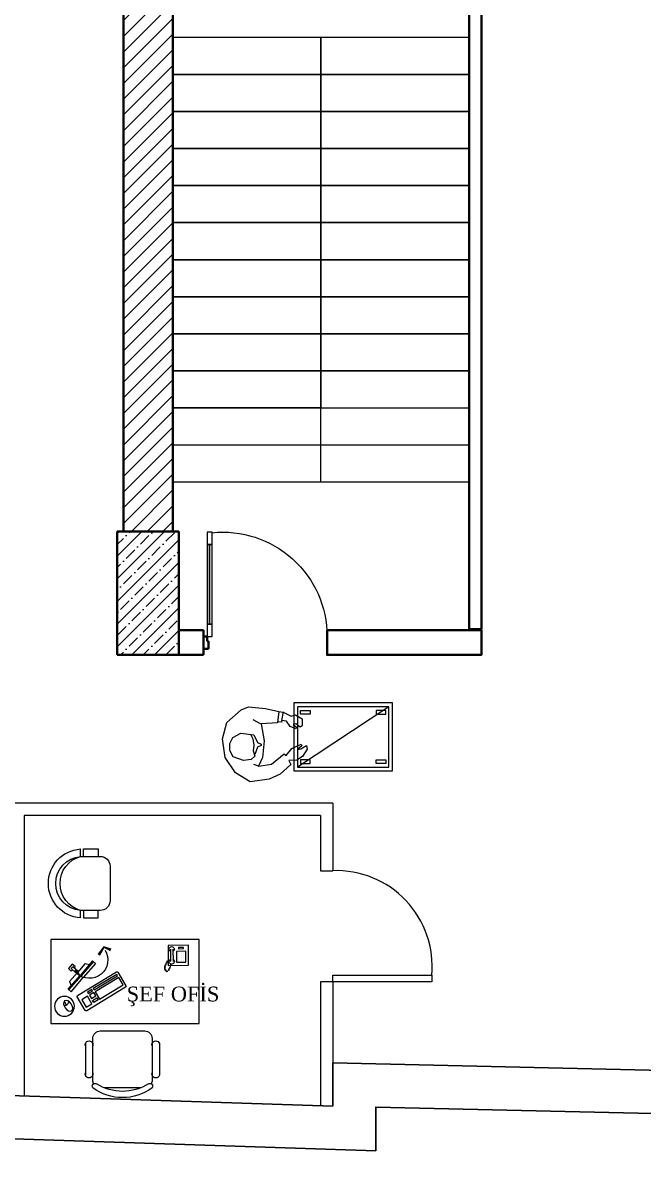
# Model space of a CAD drawing. Header units: millimetres. Extents: x 1531071 to 1560283, y -701792 to -691067.
# Drawn here: x 1554146 to 1554648, y -700632 to -699708 of the extents above; entities that cross this region are included whole.
import ezdxf

# ---------------------------------------------------------------- set-up
doc = ezdxf.new("R2010")
doc.units = ezdxf.units.MM
doc.header["$LTSCALE"] = 20
doc.header["$MEASUREMENT"] = 0
for name, color, linetype, lineweight in [('0 CE EQUP', 7, 'Continuous', 18), ('0_Ном._пера__5', 5, 'Continuous', 0), ('wall ext', 30, 'Continuous', 30)]:
    doc.layers.add(name, color=color, linetype=linetype, lineweight=lineweight)
for name, color, linetype in [('Kıtc-002 Çizgi', 7, 'Continuous'), ('Kıtc-036 Extra', 3, 'Continuous'), ('Kıtc-039 İnsan', 32, 'Continuous')]:
    doc.layers.add(name, color=color, linetype=linetype)
for name, color, linetype, lineweight, true_color in [('Двери ArchiCAD_Ном._пера__23', 7, 'Continuous', 40, 0xff6600), ('Двери ArchiCAD_Ном._пера__3', 7, 'Continuous', 20, 0xff6600), ('Двери ArchiCAD_Ном._пера__47', 7, 'Continuous', 25, 0x373737), ('Конструктив - Колонны_Ном._пера__202', 7, 'Continuous', 0, 0x38637a), ('Конструктив - Колонны_Ном._пера__28', 7, 'Continuous', 40, 0xffe4e1), ('Конструктив - Перегородки_Ном._пера__47', 7, 'Continuous', 25, 0x373737)]:
    doc.layers.add(name, color=color, linetype=linetype, lineweight=lineweight, true_color=true_color)
doc.styles.add('Times New  Roman', font='times.ttf')

# ---------------------------------------------------------------- blocks, each defined once
blk = doc.blocks.new('wrrwerw')
at = {"layer": 'wall ext', "color": 0, "lineweight": -3, "ltscale": 0.5}
for points in [[(1482471, -827924.3), (1482471, -827824.3)], [(1483431, -827824.3), (1483471, -827824.3), (1483471, -827824.3), (1483471, -827924.3), (1483403, -827924.3)], [(1483431, -827824.3), (1483471, -827824.3), (1483471, -827924.3), (1483403, -827924.3)]]:
    blk.add_lwpolyline(points, dxfattribs=at)
at = {"layer": 'Двери ArchiCAD_Ном._пера__23', "linetype": 'Continuous'}
for p, q in [((1483431, -827884.3), (1483431, -827824.3)), ((1483431, -827824.3), (1483471, -827824.3)), ((1483471, -827824.3), (1483471, -827924.3)), ((1483443, -827884.3), (1483431, -827884.3)), ((1483443, -827924.3), (1483443, -827884.3)), ((1483471, -827924.3), (1483443, -827924.3))]:
    blk.add_line(p, q, dxfattribs=at)
at = {"layer": 'Двери ArchiCAD_Ном._пера__3', "linetype": 'Continuous'}
for p, q in [((1483403, -827924.3), (1483403, -828024.3)), ((1483443, -827924.3), (1483403, -827924.3)), ((1483443, -828024.3), (1483443, -827924.3)), ((1483403, -828024.3), (1483403, -828668.3)), ((1483423, -828024.3), (1483403, -828024.3)), ((1483403, -828024.3), (1483443, -828024.3)), ((1483423, -828024.3), (1483423, -828668.3)), ((1483443, -828024.3), (1483423, -828024.3)), ((1483423, -828668.3), (1483423, -828024.3)), ((1483423, -828668.3), (1483423, -828024.3)), ((1483443, -828668.3), (1483443, -828024.3)), ((1483403, -828668.3), (1483423, -828668.3)), ((1483443, -828668.3), (1483403, -828668.3)), ((1483403, -828668.3), (1483403, -828768.3)), ((1483423, -828668.3), (1483443, -828668.3)), ((1483443, -828768.3), (1483443, -828668.3)), ((1483403, -828768.3), (1483443, -828768.3))]:
    blk.add_line(p, q, dxfattribs=at)
at = {"layer": 'Двери ArchiCAD_Ном._пера__3', "linetype": 'Continuous', "extrusion": (0, 0, -1)}
blk.add_ellipse((1483315, -827924.3), major_axis=(596.8, 596.8), ratio=1, start_param=2.252304, end_param=3.926991, dxfattribs=at)
at = {"layer": 'Двери ArchiCAD_Ном._пера__47', "linetype": 'Continuous'}
blk.add_line((1483471, -827924.3), (1483471, -827824.3), dxfattribs=at)
blk = doc.blocks.new('A$C160F23A3')
at = {"layer": 'Kıtc-036 Extra'}
blk.add_hatch(color=256, dxfattribs=at).paths.add_polyline_path([(82.81, 71.92), (80.32, 76.71), (86.54, 80.25), (85.09, 82.22), (78.66, 77.24), (80.64, 70.95)])
for p, q in [((73.39, 120), (141.39, 120)), ((73.39, 0), (73.39, 120)), ((141.39, 120), (141.39, 0)), ((93.26, 102.64), (96.88, 105.79)), ((95.26, 100.34), (93.26, 102.64)), ((96.92, 103.61), (95.41, 102.3)), ((99.26, 97.89), (95.41, 102.3)), ((98.88, 103.49), (96.88, 105.79)), ((100.76, 99.19), (96.92, 103.61)), ((98.88, 103.49), (97.82, 102.57)), ((107.25, 104.84), (100.01, 98.54)), ((113.58, 106.1), (102.11, 96.13)), ((114.1, 105.5), (102.63, 95.52)), ((115.68, 103.69), (104.21, 93.71)), ((107.25, 104.84), (110.56, 103.47)), ((115.68, 103.69), (113.58, 106.1)), ((123.37, 109.23), (126.65, 107.42)), ((6.02, 96.04), (0, 96.04)), ((6.02, 93.64), (0, 93.64)), ((0, 93.64), (0, 81.64)), ((6.02, 96.04), (6.02, 80.04)), ((49.84, 80.04), (49.84, 96.04)), ((55.86, 96.04), (49.84, 96.04)), ((49.84, 93.64), (55.86, 93.64)), ((55.86, 93.64), (55.86, 81.64)), ((90.64, 86.15), (102.11, 96.13)), ((91.16, 85.55), (102.63, 95.52)), ((92.74, 83.74), (104.21, 93.71)), ((92.76, 92.24), (100.01, 98.54)), ((95.26, 100.34), (96.32, 101.26)), ((98.2, 100.62), (101.56, 96.76)), ((118.63, 98.42), (99.63, 66.91)), ((130.69, 92.09), (119.73, 98.7)), ((92.74, 83.74), (90.64, 86.15)), ((92.76, 92.24), (93.66, 88.78)), ((111.96, 59.47), (130.96, 90.99)), ((187.39, 86), (153.39, 86)), ((157.64, 92.08), (183.14, 92.08)), ((0, 81.64), (6.02, 81.64)), ((55.86, 81.64), (49.84, 81.64)), ((147.39, 80), (147.39, 44)), ((193.39, 47.12), (193.39, 76.88)), ((14.02, 72.04), (41.84, 72.04)), ((99.9, 65.81), (110.86, 59.2)), ((153.39, 38), (187.39, 38)), ((93.85, 26.68), (94.26, 27.88)), ((94.65, 27.07), (95.06, 28.27)), ((95.45, 27.06), (95.86, 28.26)), ((96.25, 27.06), (96.66, 28.25)), ((97.05, 27.05), (97.46, 28.25)), ((97.85, 26.64), (98.26, 27.84)), ((157.64, 32), (183.14, 32)), ((77.92, 8.62), (78.07, 25.03)), ((78.07, 25.03), (94.28, 24.88)), ((81.16, 21.17), (91.16, 21.07)), ((81.18, 23.17), (91.18, 23.07)), ((90.63, 25.11), (91.04, 26.31)), ((91.44, 25.5), (91.85, 26.7)), ((92.24, 25.89), (92.65, 27.09)), ((93.04, 26.29), (93.46, 27.48)), ((93.13, 22.76), (95.42, 23.46)), ((94.28, 24.88), (94.12, 8.47)), ((95.81, 23.06), (96.22, 24.26)), ((96.62, 23.45), (97.03, 24.65)), ((97.42, 23.85), (97.83, 25.04)), ((98.22, 24.24), (98.64, 25.43)), ((98.64, 26.23), (99.05, 27.43)), ((99.2, 25.29), (99.62, 26.48)), ((79.78, 12.6), (79.82, 16.66)), ((80.72, 12.59), (79.78, 12.6)), ((79.82, 16.66), (80.75, 16.65)), ((80.75, 16.65), (80.72, 12.59)), ((82.89, 10.7), (82.96, 18.2)), ((91.64, 10.61), (82.89, 10.7)), ((82.96, 18.2), (91.71, 18.11)), ((84.47, 12.56), (84.47, 12.56)), ((84.48, 14.43), (84.48, 14.43)), ((84.5, 16.31), (84.5, 16.31)), ((86.34, 12.54), (86.34, 12.54)), ((86.36, 14.41), (86.36, 14.41)), ((86.38, 16.29), (86.38, 16.29)), ((88.22, 12.52), (88.22, 12.52)), ((88.23, 14.4), (88.23, 14.4)), ((88.25, 16.27), (88.25, 16.27)), ((90.09, 12.5), (90.09, 12.5)), ((90.11, 14.38), (90.11, 14.38)), ((90.13, 16.25), (90.13, 16.25)), ((91.71, 18.11), (91.64, 10.61)), ((94.12, 8.47), (77.92, 8.62)), ((141.39, 0), (73.39, 0))]:
    blk.add_line(p, q, dxfattribs=at)
for points in [[(119.32, 90.3), (122.13, 94.97), (128.11, 91.36), (125.3, 86.7)], [(101.61, 66.55), (113.12, 85.65), (114.18, 85.02), (102.66, 65.91)], [(104.1, 65.05), (115.61, 84.15), (121.59, 80.55), (110.07, 61.45)], [(113.81, 86.81), (115.94, 90.33), (117, 89.7), (114.87, 86.17)], [(116.3, 85.3), (118.43, 88.83), (121.11, 87.22), (118.99, 83.69)], [(122.28, 81.7), (124.41, 85.23), (122.63, 86.3), (120.5, 82.77)]]:
    blk.add_lwpolyline(points, close=True, dxfattribs=at)
for centre, radius in [((127.43, 109), 8.03), ((100.01, 98.54), 0.996), ((100.01, 98.54), 0.996)]:
    blk.add_circle(centre, radius, dxfattribs=at)
for centre, radius, start, end in [((123.54, 109.27), 3.59, 266.61441, 0.73912), ((89.72, 88.93), 15.05, 238.86091, 42.27435), ((119.31, 98.01), 0.8, 58.92049, 148.92049), ((130.27, 91.4), 0.8, 328.92049, 58.92049), ((153.39, 80), 6, 90, 180), ((158.51, 89.08), 3.12, 73.7398, 286.2602), ((182.26, 89.08), 3.12, 253.7398, 106.2602), ((187.39, 80), 6, 62.41556, 90), ((192.08, 84.24), 2.19, 53.30994, 212.02741), ((161.39, 62), 40, 323.1301, 36.8699), ((157.04, 62), 39.28, 327.57575, 32.42425), ((100.31, 66.49), 0.8, 148.92049, 238.92049), ((111.28, 59.89), 0.8, 238.92049, 328.92049), ((153.39, 44), 6, 180, 270), ((158.51, 35), 3.12, 73.7398, 286.2602), ((182.26, 35), 3.12, 253.7398, 106.2602), ((187.39, 44), 6, 270, 297.58444), ((192.08, 39.76), 2.19, 147.97259, 306.69006), ((81.17, 22.17), 2.1, 27.95177, 330.96884), ((91.17, 22.07), 2.1, 207.95177, 150.96884)]:
    blk.add_arc(centre, radius, start, end, dxfattribs=at)
for centre, major_axis, start_param, end_param in [((27.93, 94.04), (-28, 0), 3.213085, 6.211698), ((27.93, 94.04), (-22, 0), 3.23263, 6.192153), ((27.93, 89.83), (-22.77, 0), 3.41782, 6.006959), ((14.02, 80.04), (8, 0), 3.141592, 4.712388), ((41.84, 80.04), (8, 0), 4.712388, 6.283185)]:
    blk.add_ellipse(centre, major_axis=major_axis, ratio=1, start_param=start_param, end_param=end_param, dxfattribs=at)
blk.add_ellipse((127.06, 106.03), major_axis=(-4.06, 2.82), ratio=0.59781, dxfattribs=at)
blk = doc.blocks.new('A$C580B273A')
at = {"layer": 'Kıtc-039 İnsan', "linetype": 'ByBlock'}
blk.add_line((3, 3), (77, 52), dxfattribs=at)
at = {"layer": 'Kıtc-039 İnsan', "linetype": 'ByBlock', "elevation": 0}
blk.add_lwpolyline([(106.33, 16.93), (104.11, 30.67), (105.36, 44.13), (108.55, 51.06), (98.18, 49.41), (87.72, 41.19), (86.28, 42.43), (81.5, 36.95), (74, 33.31), (73.42, 34.75), (77.04, 37.67), (74.23, 36.99), (69.68, 34.29), (69.13, 37.47), (72.87, 43.4), (77.44, 46.17), (84.11, 46.66), (82.42, 49.88), (91.06, 57.52), (99.89, 61.74), (115.27, 63.94), (127.25, 56.67), (135.53, 44.01), (137.8, 29.14), (134.26, 15.8), (122.5, 5.45), (116.72, 3.13), (102.79, 4.49), (92.02, 6.85), (88.49, 7.36), (82.26, 10.6), (78.68, 9.5), (73.09, 12.9), (73.28, 18.61), (74.83, 19.67), (78.24, 16.87), (80.59, 17.45), (77.77, 19.71), (78.37, 20.99), (82.95, 18.93), (86.02, 14.69), (89.76, 14.24), (89.87, 15.63), (93.13, 15.29), (93.19, 15.99)], close=True, dxfattribs=at)
at = {"layer": 'Kıtc-039 İnsan', "linetype": 'ByBlock'}
for points in [[(0, 0), (80, 0), (80, 55), (0, 55)], [(3, 3), (77, 3), (77, 52), (3, 52)], [(5.5, 48.92), (13.24, 48.92), (13.24, 45.93), (5.5, 45.93)], [(74.5, 48.92), (66.76, 48.92), (66.76, 45.93), (74.5, 45.93)], [(5.5, 6.08), (13.24, 6.08), (13.24, 9.07), (5.5, 9.07)], [(74.5, 6.08), (66.76, 6.08), (66.76, 9.07), (74.5, 9.07)]]:
    blk.add_lwpolyline(points, close=True, dxfattribs=at)
at = {"layer": 'Kıtc-039 İnsan', "linetype": 'ByBlock', "elevation": 0}
for points in [[(114.84, 25.81), (113.1, 29.02), (112.29, 34.25), (112.79, 38.62), (111.6, 43.04), (114.63, 45.83), (120.81, 46.6), (129, 43.63), (131.72, 38.6), (131.8, 32.87), (129.45, 27.99), (122.9, 24.37), (112.31, 25.76), (109.34, 31.95), (106.33, 33.28), (106.47, 34.49), (109.44, 35.67), (111.54, 41.75)], [(108.55, 51.06), (112.5, 49.78)], [(89.76, 14.24), (88.33, 7.09)], [(92.86, 15.45), (91.96, 7.07)], [(106.49, 17.19), (112.86, 13.56)]]:
    blk.add_lwpolyline(points, dxfattribs=at)

msp = doc.modelspace()

# ---------------------------------------------------------------- hatches: boundary and pattern name
at = {"layer": 'Конструктив - Колонны_Ном._пера__202', "linetype": 'Continuous'}
h = msp.add_hatch(dxfattribs=at)
h.set_pattern_fill('БЛОКИ_ЭФФЕКТИВНЫЕ', color=1, scale=0.1, style=0, pattern_type=2)
h.set_pattern_definition([(45, (1545623.123, -706312.456), (-6.363961, 6.363961), [])])
h.paths.add_polyline_path([(1554227.21, -699680.21), (1554227.21, -700120.21), (1554267.21, -700120.21), (1554267.21, -699680.21)])
h = msp.add_hatch(dxfattribs=at)
h.set_pattern_fill('ЖЕЛЕЗОБЕТОН__ГОСТ_', color=1, scale=0.1, style=0, pattern_type=2)
h.set_pattern_definition([(45, (1545623.123, -706312.456), (-9.192388, 9.192388), []), (45, (1545618.527, -706307.86), (-9.192388, 9.192388), [9.75, -3.25, 0, -3.25])])
h.paths.add_polyline_path([(1554222.21, -700220.21), (1554272.21, -700220.21), (1554272.21, -700120.21), (1554222.21, -700120.21)])

# ---------------------------------------------------------------- linework, layer by layer
at = {"ltscale": 0.5}
msp.add_lwpolyline([(1554272.21, -700220.21), (1554262.21, -700220.21)], dxfattribs=at)
at = {"color": 0, "lineweight": 30, "ltscale": 0.5, "flags": 128}
for points in [[(1554396.79, -700550.65), (1554396.79, -700585.65)], [(1554699.71, -700557.61), (1554396.79, -700550.65)], [(1554396.79, -700585.65), (1553627.21, -700560.21)], [(1554431.79, -700621.83), (1554431.79, -700586.2)], [(1557607.21, -700631.84), (1555741.46, -700616.54), (1554431.79, -700586.46)], [(1553592.21, -700594.07), (1554431.79, -700621.83)]]:
    msp.add_lwpolyline(points, dxfattribs=at)
at = {"layer": '0 CE EQUP', "color": 0, "lineweight": -3, "ltscale": 0.5}
for points in [[(1554396.79, -700340.21), (1554146.79, -700340.21), (1554136.79, -700340.21), (1554136.79, -700547.05)], [(1554396.79, -700340.21), (1554396.79, -700340.21), (1554396.79, -700394.98)], [(1554386.79, -700350.21), (1554146.79, -700350.21), (1554146.79, -700577.39)], [(1554386.79, -700350.21), (1554386.79, -700394.98)], [(1554386.79, -700484.98), (1554386.79, -700585.65)], [(1554396.79, -700484.98), (1554396.79, -700585.65)]]:
    msp.add_lwpolyline(points, dxfattribs=at)
at = {"layer": '0_Ном._пера__5', "color": 0, "linetype": 'Continuous'}
for p, q in [((1554507.21, -699720.21), (1554267.21, -699720.21)), ((1554387.21, -699720.21), (1554267.21, -699720.21)), ((1554267.21, -699720.21), (1554267.21, -699750.21)), ((1554387.21, -699750.21), (1554387.21, -699720.21)), ((1554507.21, -699720.21), (1554387.21, -699720.21)), ((1554387.21, -699720.21), (1554387.21, -699750.21)), ((1554267.21, -699750.21), (1554387.21, -699750.21)), ((1554387.21, -699750.21), (1554267.21, -699750.21)), ((1554267.21, -699750.21), (1554267.21, -699780.21)), ((1554387.21, -699750.21), (1554507.21, -699750.21)), ((1554387.21, -699780.21), (1554387.21, -699750.21)), ((1554507.21, -699750.21), (1554387.21, -699750.21)), ((1554387.21, -699750.21), (1554387.21, -699780.21)), ((1554267.21, -699780.21), (1554387.21, -699780.21)), ((1554387.21, -699780.21), (1554267.21, -699780.21)), ((1554267.21, -699780.21), (1554267.21, -699810.21)), ((1554387.21, -699780.21), (1554507.21, -699780.21)), ((1554387.21, -699810.21), (1554387.21, -699780.21)), ((1554507.21, -699780.21), (1554387.21, -699780.21)), ((1554387.21, -699780.21), (1554387.21, -699810.21)), ((1554267.21, -699810.21), (1554387.21, -699810.21)), ((1554387.21, -699810.21), (1554267.21, -699810.21)), ((1554267.21, -699810.21), (1554267.21, -699840.21)), ((1554387.21, -699810.21), (1554507.21, -699810.21)), ((1554387.21, -699840.21), (1554387.21, -699810.21)), ((1554507.21, -699810.21), (1554387.21, -699810.21)), ((1554387.21, -699810.21), (1554387.21, -699840.21)), ((1554267.21, -699840.21), (1554387.21, -699840.21)), ((1554387.21, -699840.21), (1554267.21, -699840.21)), ((1554267.21, -699840.21), (1554267.21, -699870.21)), ((1554387.21, -699840.21), (1554507.21, -699840.21)), ((1554387.21, -699870.21), (1554387.21, -699840.21)), ((1554507.21, -699840.21), (1554387.21, -699840.21)), ((1554387.21, -699840.21), (1554387.21, -699870.21)), ((1554507.21, -699870.21), (1554507.21, -699840.21)), ((1554267.21, -699870.21), (1554387.21, -699870.21)), ((1554387.21, -699870.21), (1554267.21, -699870.21)), ((1554267.21, -699870.21), (1554267.21, -699900.21)), ((1554387.21, -699870.21), (1554507.21, -699870.21)), ((1554387.21, -699900.21), (1554387.21, -699870.21)), ((1554507.21, -699870.21), (1554387.21, -699870.21)), ((1554387.21, -699870.21), (1554387.21, -699900.21)), ((1554507.21, -699900.21), (1554507.21, -699870.21)), ((1554267.21, -699900.21), (1554387.21, -699900.21)), ((1554387.21, -699900.21), (1554267.21, -699900.21)), ((1554267.21, -699900.21), (1554267.21, -699930.21)), ((1554387.21, -699900.21), (1554507.21, -699900.21)), ((1554387.21, -699930.21), (1554387.21, -699900.21)), ((1554507.21, -699900.21), (1554387.21, -699900.21)), ((1554387.21, -699900.21), (1554387.21, -699930.21)), ((1554507.21, -699930.21), (1554507.21, -699900.21)), ((1554267.21, -699930.21), (1554387.21, -699930.21)), ((1554387.21, -699930.21), (1554267.21, -699930.21)), ((1554267.21, -699930.21), (1554267.21, -699960.21)), ((1554387.21, -699930.21), (1554507.21, -699930.21)), ((1554387.21, -699960.21), (1554387.21, -699930.21)), ((1554507.21, -699930.21), (1554387.21, -699930.21)), ((1554387.21, -699930.21), (1554387.21, -699960.21)), ((1554507.21, -699960.21), (1554507.21, -699930.21)), ((1554267.21, -699960.21), (1554387.21, -699960.21)), ((1554387.21, -699960.21), (1554267.21, -699960.21)), ((1554267.21, -699960.21), (1554267.21, -699990.21)), ((1554387.21, -699960.21), (1554507.21, -699960.21)), ((1554387.21, -699990.21), (1554387.21, -699960.21)), ((1554507.21, -699960.21), (1554387.21, -699960.21)), ((1554387.21, -699960.21), (1554387.21, -699990.21)), ((1554507.21, -699990.21), (1554507.21, -699960.21)), ((1554267.21, -699990.21), (1554387.21, -699990.21)), ((1554387.21, -699990.21), (1554267.21, -699990.21)), ((1554267.21, -699990.21), (1554267.21, -700020.21)), ((1554387.21, -699990.21), (1554507.21, -699990.21)), ((1554387.21, -700020.21), (1554387.21, -699990.21)), ((1554507.21, -699990.21), (1554387.21, -699990.21)), ((1554387.21, -699990.21), (1554387.21, -700020.21)), ((1554507.21, -700020.21), (1554507.21, -699990.21)), ((1554267.21, -700020.21), (1554387.21, -700020.21)), ((1554387.21, -700020.21), (1554267.21, -700020.21)), ((1554267.21, -700020.21), (1554267.21, -700050.21)), ((1554387.21, -700080.21), (1554387.21, -700020.21)), ((1554387.21, -700020.21), (1554507.21, -700020.21)), ((1554267.21, -700050.21), (1554387.21, -700050.21)), ((1554387.21, -700050.21), (1554507.21, -700050.21)), ((1554267.21, -700080.21), (1554387.21, -700080.21)), ((1554387.21, -700080.21), (1554507.21, -700080.21))]:
    msp.add_line(p, q, dxfattribs=at)
at = {"layer": 'wall ext', "color": 0, "lineweight": -3, "ltscale": 0.5}
for points in [[(1554386.79, -700394.98), (1554396.79, -700394.98)], [(1554396.79, -700484.98), (1554386.79, -700484.98)]]:
    msp.add_lwpolyline(points, dxfattribs=at)
at = {"layer": 'wall ext', "lineweight": -3, "ltscale": 0.5}
msp.add_lwpolyline([(1554477.01, -700479.7, 0.452864), (1554396.79, -700394.98, 114.570148)], format="xyb", dxfattribs=at)
msp.add_lwpolyline([(1554396.79, -700479.7), (1554476.79, -700479.7)], dxfattribs=at)
msp.add_lwpolyline([(1554396.79, -700479.7), (1554477.01, -700479.7), (1554477.01, -700484.98), (1554396.79, -700484.98)], close=True, dxfattribs=at)
at = {"layer": 'Конструктив - Колонны_Ном._пера__28', "color": 0, "linetype": 'Continuous'}
for p, q in [((1554507.21, -699610.21), (1554507.21, -699720.21)), ((1554227.21, -699720.21), (1554227.21, -699680.21)), ((1554227.21, -699720.21), (1554227.21, -699750.21)), ((1554507.21, -699750.21), (1554507.21, -699720.21)), ((1554227.21, -699750.21), (1554227.21, -699780.21)), ((1554507.21, -699780.21), (1554507.21, -699750.21)), ((1554227.21, -699780.21), (1554227.21, -699810.21)), ((1554507.21, -699810.21), (1554507.21, -699780.21)), ((1554227.21, -699810.21), (1554227.21, -699840.21)), ((1554507.21, -700199.44), (1554507.21, -699810.21)), ((1554227.21, -699840.21), (1554227.21, -699870.21)), ((1554227.21, -699870.21), (1554227.21, -699900.21)), ((1554227.21, -699900.21), (1554227.21, -699930.21)), ((1554227.21, -699930.21), (1554227.21, -699960.21)), ((1554227.21, -699960.21), (1554227.21, -699990.21)), ((1554227.21, -699990.21), (1554227.21, -700020.21)), ((1554227.21, -700020.21), (1554227.21, -700050.21)), ((1554272.21, -700120.21), (1554222.21, -700120.21)), ((1554222.21, -700120.21), (1554222.21, -700220.21)), ((1554272.21, -700220.21), (1554272.21, -700120.21)), ((1554507.21, -700199.44), (1554517.21, -700199.44)), ((1554222.21, -700220.21), (1554272.21, -700220.21)), ((1554227.21, -700220.21), (1554267.21, -700220.21))]:
    msp.add_line(p, q, dxfattribs=at)
at = {"layer": 'Конструктив - Колонны_Ном._пера__28', "color": 0, "linetype": 'Continuous', "flags": 128}
for points in [[(1554517.21, -700199.44), (1554517.21, -699610.21)], [(1554227.21, -699680.21), (1554227.21, -700120.21)], [(1554267.21, -700120.21), (1554267.21, -699680.21)], [(1554267.21, -700120.21), (1554267.21, -699680.21)]]:
    msp.add_lwpolyline(points, dxfattribs=at)
at = {"layer": 'Конструктив - Колонны_Ном._пера__28', "color": 0, "linetype": 'Continuous'}
for points in [[(1554292.21, -700220.23), (1554272.21, -700220.21), (1554272.21, -700200.21), (1554292.21, -700200.23)], [(1554292.21, -700200.23), (1554292.21, -700220.23)], [(1554392.21, -700200.23), (1554517.21, -700200.21), (1554517.21, -700220.21), (1554392.21, -700220.23)], [(1554392.21, -700200.23), (1554392.21, -700220.23), (1554392.21, -700220.23)]]:
    msp.add_lwpolyline(points, dxfattribs=at)
at = {"layer": 'Конструктив - Перегородки_Ном._пера__47', "color": 0, "linetype": 'Continuous', "flags": 128}
msp.add_lwpolyline([(1554507.21, -699610.21), (1554507.21, -700199.44)], dxfattribs=at)

# ---------------------------------------------------------------- block references
at = {"layer": 'Kıtc-002 Çizgi', "rotation": 180}
msp.add_blockref('A$C580B273A', (1554445.26, -700259.18, 0), dxfattribs=at)
at = {"layer": 'Kıtc-036 Extra', "xscale": -1, "rotation": 90}
msp.add_blockref('A$C160F23A3', (1554288.49, -700377.38), dxfattribs=at)
at = {"layer": 'Конструктив - Колонны_Ном._пера__28', "color": 0, "linetype": 'Continuous', "xscale": 0.1, "yscale": 0.1, "zscale": 0.1, "rotation": 180}
msp.add_blockref('wrrwerw', (1702639.32, -782997.66), dxfattribs=at)

# ---------------------------------------------------------------- texts
at = {"layer": '0 CE EQUP', "color": 0, "lineweight": -3, "ltscale": 0.5, "style": 'Times New  Roman'}
msp.add_text('ŞEF OFİS', height=12, dxfattribs=at).set_placement((1554229.9, -700500.84))

doc.saveas('drawing.dxf')
